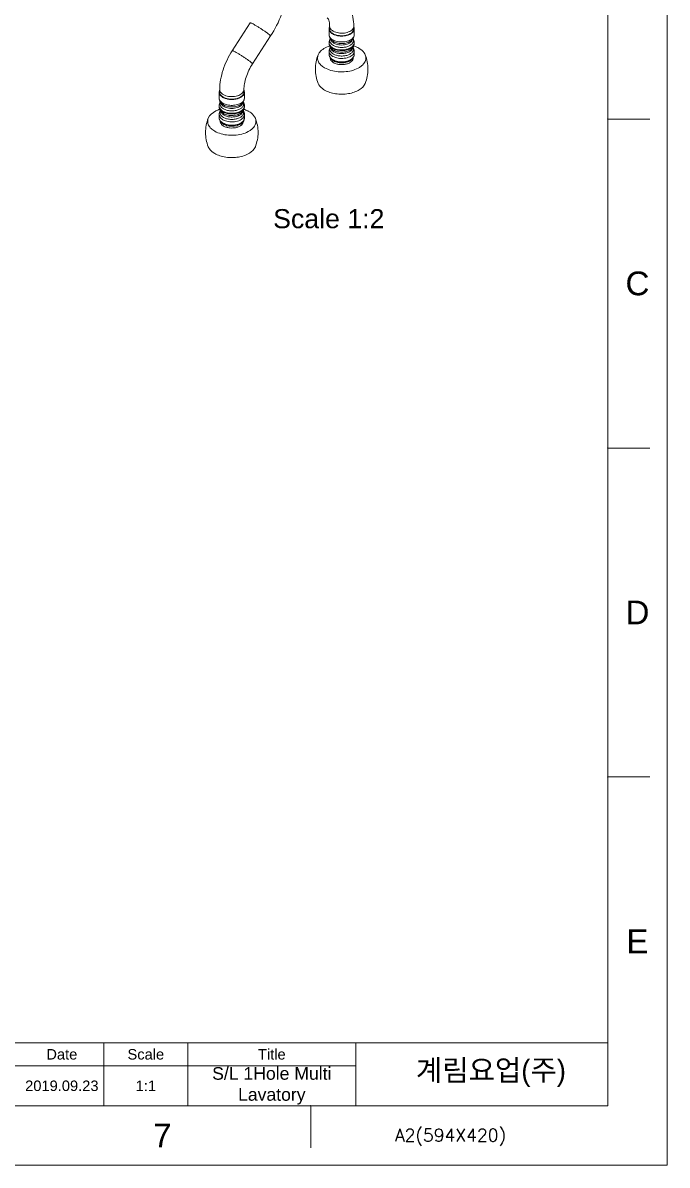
# Model space of a CAD drawing. Header units: millimetres. Extents: x 601 to 1195, y -1757 to -1337.
# Drawn here: x 1041.6 to 1195, y -1757.2 to -1485.1 of the extents above; entities that cross this region are included whole.
import ezdxf

# ---------------------------------------------------------------- set-up
doc = ezdxf.new("R2010")
doc.units = ezdxf.units.MM
doc.header["$LTSCALE"] = 0.1
doc.linetypes.add('CENTERX2', pattern=[101.6, 63.5, -12.7, 12.7, -12.7])
doc.layers.get('0').update_dxf_attribs({"lineweight": 13})
doc.layers.add('5', color=2, linetype='Continuous')
doc.layers.add('TEXT', color=2, linetype='Continuous')
doc.layers.add('FORM', color=7, linetype='Continuous', lineweight=13)
doc.styles.add('ROMANS', font='romans')
doc.styles.get("Standard").update_dxf_attribs({"font": 'arial.ttf'})

msp = doc.modelspace()

# ---------------------------------------------------------------- linework, layer by layer
for p, q in [((1180.867, -1743.031), (1180.867, -1351.314)), ((1180.867, -1508.001), (1190.867, -1508.001)), ((1180.867, -1586.344), (1190.867, -1586.344)), ((1180.867, -1664.688), (1190.867, -1664.688)), ((615.21, -1743.031), (1180.867, -1743.031)), ((1110.16, -1743.031), (1110.16, -1753.031))]:
    msp.add_line(p, q)
at = {"color": 7, "linetype": 'Continuous'}
for p, q in [((1095.749, -1485.065), (1091.458, -1491.702)), ((1100.578, -1488.188), (1096.286, -1494.824)), ((1114.509, -1486.488), (1114.509, -1487.892)), ((1114.634, -1485.871), (1114.634, -1486.488)), ((1120.384, -1485.871), (1120.384, -1486.488)), ((1120.509, -1486.488), (1120.509, -1487.892)), ((1114.509, -1489.779), (1114.509, -1489.933)), ((1120.091, -1489.109), (1120.037, -1489.242)), ((1120.509, -1489.779), (1120.509, -1489.933)), ((1114.509, -1491.82), (1114.509, -1492.612)), ((1114.759, -1493.403), (1114.759, -1493.428)), ((1120.091, -1491.15), (1120.037, -1491.283)), ((1120.259, -1493.385), (1120.259, -1493.428)), ((1120.509, -1491.82), (1120.509, -1492.612)), ((1088.346, -1501.593), (1088.346, -1502.997)), ((1088.471, -1500.976), (1088.471, -1501.593)), ((1094.221, -1500.976), (1094.221, -1501.593)), ((1094.346, -1501.593), (1094.346, -1502.997)), ((1093.928, -1504.214), (1093.875, -1504.347)), ((1088.346, -1504.884), (1088.346, -1505.038)), ((1088.346, -1506.925), (1088.346, -1507.717)), ((1093.928, -1506.255), (1093.875, -1506.388)), ((1094.346, -1504.884), (1094.346, -1505.038)), ((1094.346, -1506.925), (1094.346, -1507.717)), ((1088.596, -1508.508), (1088.596, -1508.533)), ((1094.096, -1508.49), (1094.096, -1508.533))]:
    msp.add_line(p, q, dxfattribs=at)
msp.add_lwpolyline([(601.069, -1337.172), (1195.008, -1337.172), (1195.008, -1757.172), (601.069, -1757.172)], close=True)
for centre, radius, start, end in [((1115.509, -1486.488), 1.001, 178.89528, 180.01174), ((1119.489, -1487.891), 1.019, 347.24807, 359.93463), ((1119.507, -1486.488), 1.002, 0.01653, 5.98521), ((1115.523, -1489.778), 1.015, 180.04068, 191.06125), ((1115.956, -1488.772), 1.083, 204.78214, 208.36649), ((1119.21, -1488.828), 0.924, 342.34468, 351.69976), ((1119.21, -1490.87), 0.924, 342.34468, 351.69976), ((1119.489, -1489.932), 1.019, 347.24807, 359.93463), ((1119.494, -1489.778), 1.015, 348.94077, 359.9581), ((1116.146, -1492.484), 1.665, 212.98384, 214.15741), ((1115.956, -1490.813), 1.083, 204.78214, 208.36649), ((1116.875, -1491.256), 2.979, 240.03537, 243.56222), ((1117.982, -1489.535), 2.782, 294.30995, 297.82459), ((1118.628, -1492.549), 1.787, 312.30408, 313.11975), ((1118.708, -1492.632), 1.671, 313.08542, 317.20007), ((1118.832, -1492.458), 1.713, 323.79146, 325.75239), ((1116.837, -1491.73), 2.695, 235.3102, 240.04338), ((1116.804, -1491.994), 2.48, 237.45583, 240.01472), ((1116.946, -1491.545), 2.91, 240.00885, 241.87982), ((1117.036, -1490.933), 3.34, 243.56333, 247.30784), ((1117.025, -1491.396), 3.079, 241.88256, 244.06412), ((1117.158, -1490.644), 3.653, 247.29017, 250.07195), ((1089.347, -1501.593), 1.001, 178.89528, 180.01174), ((1093.344, -1501.593), 1.002, 0.01653, 5.98521), ((1089.793, -1503.877), 1.083, 204.78214, 208.36649), ((1093.047, -1503.933), 0.924, 342.34468, 351.69976), ((1093.326, -1502.996), 1.019, 347.24807, 359.93463), ((1089.36, -1504.883), 1.015, 180.04068, 191.06125), ((1089.793, -1505.918), 1.083, 204.78214, 208.36649), ((1091.82, -1504.64), 2.782, 294.30995, 297.82459), ((1093.047, -1505.975), 0.924, 342.34468, 351.69976), ((1093.326, -1505.037), 1.019, 347.24807, 359.93463), ((1093.331, -1504.883), 1.015, 348.94077, 359.9581), ((1089.983, -1507.59), 1.665, 212.98384, 214.15741), ((1090.674, -1506.835), 2.695, 235.3102, 240.04338), ((1090.712, -1506.361), 2.979, 240.03537, 243.56222), ((1090.641, -1507.099), 2.48, 237.45583, 240.01472), ((1090.783, -1506.65), 2.91, 240.00885, 241.87982), ((1090.873, -1506.038), 3.34, 243.56333, 247.30784), ((1090.862, -1506.501), 3.079, 241.88256, 244.06412), ((1090.995, -1505.749), 3.653, 247.29017, 250.07195), ((1092.466, -1507.654), 1.787, 312.30408, 313.11975), ((1092.545, -1507.737), 1.671, 313.08542, 317.20007), ((1092.669, -1507.563), 1.713, 323.79146, 325.75239)]:
    msp.add_arc(centre, radius, start, end, dxfattribs=at)
for points, knots in [([(1104.631, -1477.73), (1104.371, -1479.547), (1103.355, -1483.205), (1101.623, -1486.572), (1100.578, -1488.188)], [0, 0, 0, 0, 0.4881917, 1, 1, 1, 1]), ([(1116.872, -1478.801), (1117.451, -1479.135), (1118.509, -1480.002), (1119.626, -1481.731), (1120.26, -1483.736), (1120.384, -1485.151), (1120.384, -1485.871)], [0, 0, 0, 0, 0.2428413, 0.487555, 0.7381998, 1, 1, 1, 1]), ([(1096.857, -1485.583), (1096.71, -1485.498), (1096.451, -1485.352), (1096.144, -1485.193), (1095.954, -1485.107), (1095.855, -1485.071), (1095.794, -1485.054), (1095.755, -1485.056), (1095.749, -1485.065)], [0, 0, 0, 0, 0.4111947, 0.7238022, 0.8376169, 0.9212571, 0.9742688, 1, 1, 1, 1]), ([(1100.578, -1488.188), (1100.585, -1488.177), (1100.562, -1488.131), (1100.509, -1488.072), (1100.41, -1487.977), (1100.272, -1487.86), (1100.095, -1487.719), (1099.792, -1487.49), (1099.345, -1487.169), (1098.749, -1486.763), (1098.11, -1486.346), (1097.476, -1485.949), (1097.058, -1485.698), (1096.857, -1485.583)], [0, 0, 0, 0, 0.0084873, 0.0270161, 0.0564551, 0.0964751, 0.1464255, 0.2054141, 0.3460426, 0.5080372, 0.6794423, 0.847561, 1, 1, 1, 1]), ([(1114.085, -1483.845), (1114.143, -1483.896), (1114.279, -1484.072), (1114.457, -1484.469), (1114.603, -1485.092), (1114.634, -1485.589), (1114.634, -1485.871)], [0, 0, 0, 0, 0.1092373, 0.3058928, 0.6052767, 1, 1, 1, 1]), ([(1114.509, -1486.469), (1114.51, -1486.432), (1114.521, -1486.282), (1114.566, -1486.135), (1114.614, -1486.032)], [0, 0, 0, 0, 0.2453804, 1, 1, 1, 1]), ([(1115.387, -1487.713), (1115.256, -1487.637), (1115.017, -1487.472), (1114.732, -1487.172), (1114.551, -1486.841), (1114.509, -1486.603), (1114.509, -1486.488)], [0, 0, 0, 0, 0.2897386, 0.5490713, 0.7822198, 1, 1, 1, 1]), ([(1114.828, -1488.888), (1114.728, -1488.743), (1114.566, -1488.424), (1114.509, -1488.068), (1114.509, -1487.892)], [0, 0, 0, 0, 0.4996915, 1, 1, 1, 1]), ([(1115.387, -1489.117), (1115.256, -1489.041), (1115.017, -1488.876), (1114.731, -1488.576), (1114.551, -1488.244), (1114.509, -1488.006), (1114.509, -1487.892)], [0, 0, 0, 0, 0.2897735, 0.5490658, 0.7822238, 1, 1, 1, 1]), ([(1115.476, -1487.045), (1115.35, -1486.972), (1115.121, -1486.814), (1114.847, -1486.527), (1114.674, -1486.209), (1114.634, -1485.98), (1114.634, -1485.871)], [0, 0, 0, 0, 0.289746, 0.5490766, 0.7822191, 1, 1, 1, 1]), ([(1115.476, -1487.662), (1115.35, -1487.589), (1115.121, -1487.431), (1114.847, -1487.144), (1114.674, -1486.826), (1114.634, -1486.597), (1114.634, -1486.488)], [0, 0, 0, 0, 0.2897735, 0.5490658, 0.7822238, 1, 1, 1, 1]), ([(1115.387, -1487.713), (1115.609, -1487.841), (1116.112, -1488.048), (1116.932, -1488.212), (1117.799, -1488.236), (1118.642, -1488.118), (1119.394, -1487.866), (1119.996, -1487.499), (1120.404, -1487.035), (1120.509, -1486.661), (1120.509, -1486.488)], [0, 0, 0, 0, 0.1288344, 0.2705761, 0.4178998, 0.5624056, 0.69622, 0.8136054, 0.9130689, 1, 1, 1, 1]), ([(1120.233, -1486.4), (1120.056, -1486.704), (1119.577, -1487.072), (1118.836, -1487.362), (1117.922, -1487.555), (1116.757, -1487.54), (1115.855, -1487.264), (1115.476, -1487.045)], [0, 0, 0, 0, 0.2045317, 0.3293177, 0.4646904, 0.744879, 1, 1, 1, 1]), ([(1120.384, -1486.488), (1120.384, -1486.654), (1120.284, -1487.013), (1119.892, -1487.457), (1119.315, -1487.809), (1118.594, -1488.05), (1117.786, -1488.163), (1116.956, -1488.14), (1116.17, -1487.983), (1115.689, -1487.785), (1115.476, -1487.662)], [0, 0, 0, 0, 0.0869329, 0.1864037, 0.303797, 0.4376127, 0.5821159, 0.7294334, 0.8711709, 1, 1, 1, 1]), ([(1120.483, -1488.116), (1120.445, -1488.286), (1120.265, -1488.636), (1119.975, -1488.89), (1119.806, -1489.005)], [0, 0, 0, 0, 0.4615308, 1, 1, 1, 1]), ([(1120.509, -1487.892), (1120.509, -1488.068), (1120.451, -1488.424), (1120.289, -1488.743), (1120.189, -1488.888)], [0, 0, 0, 0, 0.500297, 1, 1, 1, 1]), ([(1120.384, -1485.871), (1120.384, -1485.916), (1120.371, -1486.1), (1120.304, -1486.28), (1120.233, -1486.4)], [0, 0, 0, 0, 0.2434609, 1, 1, 1, 1]), ([(1120.503, -1486.383), (1120.5, -1486.351), (1120.48, -1486.221), (1120.435, -1486.095), (1120.39, -1486.006)], [0, 0, 0, 0, 0.2446284, 1, 1, 1, 1]), ([(1111.903, -1492.688), (1111.995, -1492.456), (1112.356, -1491.865), (1113.291, -1491.097), (1114.156, -1490.712), (1114.636, -1490.552)], [0, 0, 0, 0, 0.2102858, 0.5737126, 1, 1, 1, 1]), ([(1114.509, -1489.779), (1114.509, -1489.612), (1114.56, -1489.277), (1114.705, -1488.971), (1114.796, -1488.831)], [0, 0, 0, 0, 0.5003251, 1, 1, 1, 1]), ([(1114.828, -1490.93), (1114.728, -1490.785), (1114.566, -1490.465), (1114.509, -1490.11), (1114.509, -1489.933)], [0, 0, 0, 0, 0.4996915, 1, 1, 1, 1]), ([(1115.387, -1491.158), (1115.256, -1491.082), (1115.017, -1490.917), (1114.731, -1490.617), (1114.551, -1490.286), (1114.509, -1490.047), (1114.509, -1489.933)], [0, 0, 0, 0, 0.2897735, 0.5490658, 0.7822238, 1, 1, 1, 1]), ([(1114.509, -1491.82), (1114.509, -1491.653), (1114.56, -1491.318), (1114.705, -1491.013), (1114.796, -1490.873)], [0, 0, 0, 0, 0.5003251, 1, 1, 1, 1]), ([(1115.387, -1491.004), (1115.171, -1490.879), (1114.797, -1490.599), (1114.567, -1490.177), (1114.527, -1489.973)], [0, 0, 0, 0, 0.5461533, 1, 1, 1, 1]), ([(1115.52, -1490.451), (1115.356, -1490.356), (1115.067, -1490.147), (1114.763, -1489.739), (1114.66, -1489.279), (1114.74, -1488.985), (1114.806, -1488.854)], [0, 0, 0, 0, 0.2937933, 0.546282, 0.772343, 1, 1, 1, 1]), ([(1115.52, -1492.492), (1115.356, -1492.398), (1115.067, -1492.188), (1114.763, -1491.78), (1114.66, -1491.32), (1114.74, -1491.026), (1114.806, -1490.895)], [0, 0, 0, 0, 0.2937933, 0.546282, 0.772343, 1, 1, 1, 1]), ([(1114.972, -1489.226), (1114.962, -1489.204), (1114.925, -1489.117), (1114.901, -1489.025), (1114.892, -1488.955)], [0, 0, 0, 0, 0.2560701, 1, 1, 1, 1]), ([(1114.972, -1491.267), (1114.962, -1491.245), (1114.925, -1491.158), (1114.901, -1491.066), (1114.892, -1490.996)], [0, 0, 0, 0, 0.2560701, 1, 1, 1, 1]), ([(1115.652, -1489.907), (1115.58, -1489.865), (1115.327, -1489.702), (1115.106, -1489.478), (1115.002, -1489.286)], [0, 0, 0, 0, 0.2771011, 1, 1, 1, 1]), ([(1115.085, -1489.192), (1115.116, -1489.222), (1115.25, -1489.344), (1115.4, -1489.447), (1115.52, -1489.516)], [0, 0, 0, 0, 0.2372835, 1, 1, 1, 1]), ([(1119.806, -1489.005), (1119.514, -1489.207), (1118.8, -1489.507), (1117.635, -1489.669), (1116.452, -1489.563), (1115.706, -1489.301), (1115.387, -1489.117)], [0, 0, 0, 0, 0.2316187, 0.4942227, 0.7600039, 1, 1, 1, 1]), ([(1120.49, -1489.973), (1120.457, -1490.141), (1120.292, -1490.487), (1119.843, -1490.901), (1119.228, -1491.225), (1118.22, -1491.516), (1116.879, -1491.556), (1115.828, -1491.258), (1115.387, -1491.004)], [0, 0, 0, 0, 0.0890516, 0.1924469, 0.312847, 0.4476834, 0.7354001, 1, 1, 1, 1]), ([(1119.806, -1491.047), (1119.514, -1491.248), (1118.8, -1491.548), (1117.635, -1491.71), (1116.452, -1491.604), (1115.706, -1491.342), (1115.387, -1491.158)], [0, 0, 0, 0, 0.2316187, 0.4942227, 0.7600039, 1, 1, 1, 1]), ([(1120.211, -1488.854), (1120.292, -1489.015), (1120.375, -1489.395), (1120.138, -1489.961), (1119.628, -1490.413), (1118.916, -1490.741), (1118.066, -1490.923), (1117.161, -1490.943), (1116.291, -1490.798), (1115.754, -1490.587), (1115.52, -1490.451)], [0, 0, 0, 0, 0.0891475, 0.1810091, 0.2900114, 0.4197511, 0.5654161, 0.7177318, 0.865874, 1, 1, 1, 1]), ([(1115.52, -1489.516), (1115.851, -1489.707), (1116.631, -1489.966), (1117.852, -1490.031), (1119.011, -1489.803), (1119.688, -1489.431), (1119.932, -1489.192)], [0, 0, 0, 0, 0.2461866, 0.5182124, 0.7799675, 1, 1, 1, 1]), ([(1120.211, -1490.895), (1120.292, -1491.056), (1120.375, -1491.436), (1120.138, -1492.003), (1119.628, -1492.454), (1118.916, -1492.783), (1118.066, -1492.965), (1117.161, -1492.984), (1116.291, -1492.839), (1115.754, -1492.628), (1115.52, -1492.492)], [0, 0, 0, 0, 0.0891475, 0.1810091, 0.2900114, 0.4197511, 0.5654161, 0.7177318, 0.865874, 1, 1, 1, 1]), ([(1120.037, -1489.242), (1119.898, -1489.53), (1119.471, -1489.891), (1118.796, -1490.175), (1117.948, -1490.37), (1116.856, -1490.367), (1116.009, -1490.113), (1115.652, -1489.907)], [0, 0, 0, 0, 0.200639, 0.3245419, 0.459991, 0.7423515, 1, 1, 1, 1]), ([(1120.483, -1490.157), (1120.445, -1490.328), (1120.265, -1490.677), (1119.975, -1490.931), (1119.806, -1491.047)], [0, 0, 0, 0, 0.4615308, 1, 1, 1, 1]), ([(1120.509, -1489.933), (1120.509, -1490.11), (1120.451, -1490.465), (1120.289, -1490.785), (1120.189, -1490.93)], [0, 0, 0, 0, 0.500297, 1, 1, 1, 1]), ([(1120.221, -1488.831), (1120.312, -1488.971), (1120.457, -1489.277), (1120.509, -1489.612), (1120.509, -1489.779)], [0, 0, 0, 0, 0.4996624, 1, 1, 1, 1]), ([(1120.221, -1490.872), (1120.312, -1491.012), (1120.457, -1491.318), (1120.509, -1491.653), (1120.509, -1491.82)], [0, 0, 0, 0, 0.4996624, 1, 1, 1, 1]), ([(1120.381, -1490.552), (1120.489, -1490.588), (1120.899, -1490.735), (1121.296, -1490.92), (1121.574, -1491.081)], [0, 0, 0, 0, 0.2604947, 1, 1, 1, 1]), ([(1123.114, -1492.688), (1123.052, -1492.533), (1122.696, -1491.866), (1122.079, -1491.372), (1121.574, -1491.081)], [0, 0, 0, 0, 0.2233049, 1, 1, 1, 1]), ([(1091.458, -1491.702), (1090.536, -1493.126), (1089.09, -1496.109), (1088.471, -1499.392), (1088.471, -1500.976)], [0, 0, 0, 0, 0.5171481, 1, 1, 1, 1]), ([(1092.565, -1492.219), (1092.418, -1492.134), (1092.159, -1491.988), (1091.852, -1491.83), (1091.662, -1491.744), (1091.563, -1491.708), (1091.503, -1491.69), (1091.463, -1491.693), (1091.458, -1491.702)], [0, 0, 0, 0, 0.4111947, 0.7238022, 0.8376169, 0.9212571, 0.9742688, 1, 1, 1, 1]), ([(1096.286, -1494.824), (1096.293, -1494.813), (1096.27, -1494.767), (1096.217, -1494.709), (1096.118, -1494.613), (1095.981, -1494.497), (1095.803, -1494.355), (1095.5, -1494.126), (1095.053, -1493.806), (1094.457, -1493.4), (1093.819, -1492.982), (1093.184, -1492.585), (1092.766, -1492.335), (1092.565, -1492.219)], [0, 0, 0, 0, 0.0084873, 0.0270161, 0.0564551, 0.0964751, 0.1464255, 0.2054141, 0.3460426, 0.5080372, 0.6794423, 0.847561, 1, 1, 1, 1]), ([(1111.903, -1492.688), (1111.479, -1493.759), (1111.038, -1496.082), (1111.479, -1498.405), (1111.903, -1499.475)], [0, 0, 0, 0, 0.4999928, 1, 1, 1, 1]), ([(1113.443, -1495.776), (1113.123, -1495.591), (1112.558, -1495.186), (1111.947, -1494.406), (1111.694, -1493.529), (1111.8, -1492.95), (1111.903, -1492.688)], [0, 0, 0, 0, 0.293898, 0.5484038, 0.7757224, 1, 1, 1, 1]), ([(1113.443, -1495.776), (1113.911, -1496.046), (1114.981, -1496.472), (1116.719, -1496.772), (1118.534, -1496.751), (1120.249, -1496.409), (1121.512, -1495.863), (1122.31, -1495.281), (1122.763, -1494.812), (1123.083, -1494.302), (1123.255, -1493.762), (1123.272, -1493.212), (1123.181, -1492.858), (1123.114, -1492.688)], [0, 0, 0, 0, 0.1329309, 0.2796634, 0.4308915, 0.5763028, 0.7068758, 0.7649323, 0.8178915, 0.8663199, 0.9114845, 0.9553012, 1, 1, 1, 1]), ([(1114.708, -1492.441), (1114.676, -1492.392), (1114.566, -1492.203), (1114.509, -1491.981), (1114.509, -1491.82)], [0, 0, 0, 0, 0.2642826, 1, 1, 1, 1]), ([(1115.387, -1493.836), (1115.256, -1493.76), (1115.017, -1493.596), (1114.731, -1493.296), (1114.551, -1492.964), (1114.509, -1492.726), (1114.509, -1492.612)], [0, 0, 0, 0, 0.2897735, 0.5490658, 0.7822238, 1, 1, 1, 1]), ([(1115.387, -1493.045), (1115.315, -1493.003), (1115.059, -1492.84), (1114.83, -1492.625), (1114.708, -1492.441)], [0, 0, 0, 0, 0.2730927, 1, 1, 1, 1]), ([(1115.564, -1494.551), (1115.443, -1494.481), (1115.225, -1494.331), (1114.963, -1494.056), (1114.797, -1493.752), (1114.759, -1493.533), (1114.759, -1493.429)], [0, 0, 0, 0, 0.2897386, 0.5490713, 0.7822198, 1, 1, 1, 1]), ([(1115.303, -1493.946), (1115.249, -1493.909), (1115.049, -1493.759), (1114.872, -1493.574), (1114.768, -1493.42)], [0, 0, 0, 0, 0.2590325, 1, 1, 1, 1]), ([(1115.652, -1491.948), (1115.58, -1491.907), (1115.327, -1491.743), (1115.106, -1491.519), (1115.002, -1491.328)], [0, 0, 0, 0, 0.2771011, 1, 1, 1, 1]), ([(1115.085, -1491.233), (1115.116, -1491.263), (1115.25, -1491.385), (1115.4, -1491.488), (1115.52, -1491.557)], [0, 0, 0, 0, 0.2372835, 1, 1, 1, 1]), ([(1115.469, -1494.085), (1115.435, -1494.063), (1115.305, -1493.976), (1115.185, -1493.874), (1115.105, -1493.791)], [0, 0, 0, 0, 0.2619864, 1, 1, 1, 1]), ([(1120.31, -1492.441), (1120.106, -1492.746), (1119.599, -1493.11), (1118.825, -1493.396), (1117.885, -1493.58), (1116.693, -1493.555), (1115.775, -1493.269), (1115.387, -1493.045)], [0, 0, 0, 0, 0.2076278, 0.3330587, 0.4683351, 0.7468172, 1, 1, 1, 1]), ([(1115.52, -1491.557), (1115.851, -1491.748), (1116.631, -1492.007), (1117.852, -1492.073), (1119.011, -1491.844), (1119.688, -1491.472), (1119.932, -1491.233)], [0, 0, 0, 0, 0.2461866, 0.5182124, 0.7799675, 1, 1, 1, 1]), ([(1120.259, -1493.428), (1120.259, -1493.586), (1120.163, -1493.93), (1119.789, -1494.355), (1119.237, -1494.692), (1118.547, -1494.922), (1117.775, -1495.031), (1116.98, -1495.009), (1116.229, -1494.859), (1115.768, -1494.668), (1115.564, -1494.551)], [0, 0, 0, 0, 0.0869311, 0.1863946, 0.30378, 0.4375944, 0.5821002, 0.7294239, 0.8711656, 1, 1, 1, 1]), ([(1119.128, -1492.07), (1118.862, -1492.19), (1118.273, -1492.36), (1117.354, -1492.421), (1116.453, -1492.299), (1115.894, -1492.088), (1115.652, -1491.948)], [0, 0, 0, 0, 0.2443134, 0.5070903, 0.7660452, 1, 1, 1, 1]), ([(1120.214, -1493.47), (1120.001, -1493.761), (1119.35, -1494.24), (1118.168, -1494.567), (1116.89, -1494.574), (1116.051, -1494.346), (1115.678, -1494.165)], [0, 0, 0, 0, 0.2218163, 0.4757698, 0.7451085, 1, 1, 1, 1]), ([(1120.477, -1492.864), (1120.439, -1493.012), (1120.287, -1493.312), (1119.904, -1493.684), (1119.382, -1493.987), (1118.52, -1494.288), (1117.324, -1494.406), (1116.36, -1494.24), (1115.913, -1494.078)], [0, 0, 0, 0, 0.0892183, 0.191141, 0.3080726, 0.4385378, 0.7222649, 1, 1, 1, 1]), ([(1120.037, -1491.283), (1120.004, -1491.353), (1119.817, -1491.652), (1119.521, -1491.868), (1119.281, -1491.995)], [0, 0, 0, 0, 0.2228308, 1, 1, 1, 1]), ([(1120.509, -1491.82), (1120.509, -1491.873), (1120.491, -1492.092), (1120.401, -1492.302), (1120.31, -1492.441)], [0, 0, 0, 0, 0.2418117, 1, 1, 1, 1]), ([(1123.114, -1499.475), (1123.538, -1498.405), (1123.979, -1496.082), (1123.538, -1493.759), (1123.114, -1492.688)], [0, 0, 0, 0, 0.4999928, 1, 1, 1, 1]), ([(1096.286, -1494.824), (1095.645, -1495.815), (1094.878, -1497.382), (1094.325, -1499.502), (1094.221, -1500.509), (1094.221, -1500.976)], [0, 0, 0, 0, 0.5396823, 0.7864313, 1, 1, 1, 1]), ([(1119.831, -1493.87), (1119.585, -1494.094), (1118.922, -1494.44), (1117.801, -1494.648), (1116.628, -1494.576), (1115.882, -1494.326), (1115.564, -1494.143)], [0, 0, 0, 0, 0.222415, 0.4843991, 0.7551246, 1, 1, 1, 1]), ([(1088.452, -1501.137), (1088.435, -1501.172), (1088.377, -1501.311), (1088.348, -1501.462), (1088.346, -1501.574)], [0, 0, 0, 0, 0.2578429, 1, 1, 1, 1]), ([(1088.346, -1501.593), (1088.346, -1501.708), (1088.388, -1501.946), (1088.569, -1502.277), (1088.854, -1502.577), (1089.093, -1502.742), (1089.224, -1502.818)], [0, 0, 0, 0, 0.2177802, 0.4509287, 0.7102614, 1, 1, 1, 1]), ([(1089.313, -1502.15), (1089.187, -1502.077), (1088.958, -1501.919), (1088.684, -1501.632), (1088.511, -1501.314), (1088.471, -1501.085), (1088.471, -1500.976)], [0, 0, 0, 0, 0.289746, 0.5490766, 0.7822191, 1, 1, 1, 1]), ([(1089.313, -1502.767), (1089.187, -1502.694), (1088.958, -1502.536), (1088.684, -1502.249), (1088.511, -1501.931), (1088.471, -1501.702), (1088.471, -1501.593)], [0, 0, 0, 0, 0.2897735, 0.5490658, 0.7822238, 1, 1, 1, 1]), ([(1094.346, -1501.593), (1094.346, -1501.766), (1094.242, -1502.14), (1093.833, -1502.604), (1093.231, -1502.971), (1092.479, -1503.223), (1091.636, -1503.341), (1090.769, -1503.317), (1089.949, -1503.153), (1089.447, -1502.946), (1089.224, -1502.818)], [0, 0, 0, 0, 0.0869311, 0.1863946, 0.30378, 0.4375944, 0.5821002, 0.7294239, 0.8711656, 1, 1, 1, 1]), ([(1094.071, -1501.505), (1093.894, -1501.809), (1093.415, -1502.177), (1092.673, -1502.467), (1091.759, -1502.66), (1090.594, -1502.645), (1089.692, -1502.369), (1089.313, -1502.15)], [0, 0, 0, 0, 0.2045317, 0.3293177, 0.4646904, 0.744879, 1, 1, 1, 1]), ([(1094.221, -1501.593), (1094.221, -1501.759), (1094.121, -1502.118), (1093.73, -1502.562), (1093.152, -1502.914), (1092.431, -1503.155), (1091.624, -1503.268), (1090.793, -1503.245), (1090.008, -1503.088), (1089.526, -1502.89), (1089.313, -1502.767)], [0, 0, 0, 0, 0.0869329, 0.1864037, 0.303797, 0.4376127, 0.5821159, 0.7294334, 0.8711709, 1, 1, 1, 1]), ([(1094.221, -1500.976), (1094.221, -1501.021), (1094.208, -1501.206), (1094.141, -1501.385), (1094.071, -1501.505)], [0, 0, 0, 0, 0.2434609, 1, 1, 1, 1]), ([(1094.227, -1501.111), (1094.242, -1501.141), (1094.297, -1501.261), (1094.33, -1501.391), (1094.34, -1501.488)], [0, 0, 0, 0, 0.2576557, 1, 1, 1, 1]), ([(1113.443, -1501.083), (1113.26, -1500.977), (1112.636, -1500.569), (1112.101, -1499.975), (1111.903, -1499.475)], [0, 0, 0, 0, 0.2820998, 1, 1, 1, 1]), ([(1113.443, -1501.083), (1113.826, -1501.304), (1114.685, -1501.671), (1116.088, -1501.992), (1117.588, -1502.093), (1119.081, -1501.969), (1120.473, -1501.623), (1121.943, -1500.965), (1122.856, -1500.127), (1123.114, -1499.475)], [0, 0, 0, 0, 0.1243253, 0.2605232, 0.4029748, 0.5450733, 0.6802759, 0.8031005, 1, 1, 1, 1]), ([(1088.666, -1503.993), (1088.565, -1503.848), (1088.403, -1503.529), (1088.346, -1503.173), (1088.346, -1502.997)], [0, 0, 0, 0, 0.4996915, 1, 1, 1, 1]), ([(1089.224, -1504.222), (1089.093, -1504.146), (1088.854, -1503.981), (1088.569, -1503.681), (1088.388, -1503.349), (1088.346, -1503.111), (1088.346, -1502.997)], [0, 0, 0, 0, 0.2897735, 0.5490658, 0.7822238, 1, 1, 1, 1]), ([(1088.346, -1504.884), (1088.346, -1504.717), (1088.397, -1504.382), (1088.542, -1504.076), (1088.633, -1503.936)], [0, 0, 0, 0, 0.5003251, 1, 1, 1, 1]), ([(1089.357, -1505.556), (1089.193, -1505.461), (1088.904, -1505.252), (1088.6, -1504.844), (1088.497, -1504.384), (1088.578, -1504.09), (1088.643, -1503.959)], [0, 0, 0, 0, 0.2937933, 0.546282, 0.772343, 1, 1, 1, 1]), ([(1088.809, -1504.331), (1088.799, -1504.309), (1088.763, -1504.222), (1088.739, -1504.13), (1088.729, -1504.06)], [0, 0, 0, 0, 0.2560701, 1, 1, 1, 1]), ([(1089.49, -1505.012), (1089.417, -1504.97), (1089.165, -1504.807), (1088.943, -1504.583), (1088.84, -1504.391)], [0, 0, 0, 0, 0.2771011, 1, 1, 1, 1]), ([(1088.922, -1504.297), (1088.953, -1504.327), (1089.087, -1504.449), (1089.237, -1504.552), (1089.357, -1504.621)], [0, 0, 0, 0, 0.2372835, 1, 1, 1, 1]), ([(1093.644, -1504.11), (1093.351, -1504.312), (1092.637, -1504.612), (1091.473, -1504.774), (1090.289, -1504.668), (1089.543, -1504.406), (1089.224, -1504.222)], [0, 0, 0, 0, 0.2316187, 0.4942227, 0.7600039, 1, 1, 1, 1]), ([(1094.048, -1503.959), (1094.129, -1504.12), (1094.212, -1504.5), (1093.976, -1505.067), (1093.465, -1505.518), (1092.754, -1505.846), (1091.904, -1506.028), (1090.998, -1506.048), (1090.128, -1505.903), (1089.592, -1505.692), (1089.357, -1505.556)], [0, 0, 0, 0, 0.0891475, 0.1810091, 0.2900114, 0.4197511, 0.5654161, 0.7177318, 0.865874, 1, 1, 1, 1]), ([(1089.357, -1504.621), (1089.688, -1504.812), (1090.468, -1505.071), (1091.689, -1505.136), (1092.848, -1504.908), (1093.526, -1504.536), (1093.769, -1504.297)], [0, 0, 0, 0, 0.2461866, 0.5182124, 0.7799675, 1, 1, 1, 1]), ([(1093.875, -1504.347), (1093.735, -1504.635), (1093.308, -1504.996), (1092.633, -1505.28), (1091.785, -1505.475), (1090.693, -1505.473), (1089.846, -1505.218), (1089.49, -1505.012)], [0, 0, 0, 0, 0.200639, 0.3245419, 0.459991, 0.7423515, 1, 1, 1, 1]), ([(1094.321, -1503.221), (1094.282, -1503.391), (1094.102, -1503.741), (1093.812, -1503.995), (1093.644, -1504.11)], [0, 0, 0, 0, 0.4615308, 1, 1, 1, 1]), ([(1094.346, -1502.997), (1094.346, -1503.173), (1094.288, -1503.529), (1094.126, -1503.848), (1094.026, -1503.993)], [0, 0, 0, 0, 0.500297, 1, 1, 1, 1]), ([(1094.059, -1503.936), (1094.149, -1504.076), (1094.295, -1504.382), (1094.346, -1504.717), (1094.346, -1504.884)], [0, 0, 0, 0, 0.4996624, 1, 1, 1, 1]), ([(1088.473, -1505.657), (1088.145, -1505.767), (1087.07, -1506.203), (1086.045, -1507.024), (1085.74, -1507.793)], [0, 0, 0, 0, 0.2945426, 1, 1, 1, 1]), ([(1088.666, -1506.035), (1088.565, -1505.89), (1088.403, -1505.57), (1088.346, -1505.215), (1088.346, -1505.038)], [0, 0, 0, 0, 0.4996915, 1, 1, 1, 1]), ([(1089.224, -1506.263), (1089.093, -1506.187), (1088.854, -1506.022), (1088.569, -1505.722), (1088.388, -1505.391), (1088.346, -1505.152), (1088.346, -1505.038)], [0, 0, 0, 0, 0.2897735, 0.5490658, 0.7822238, 1, 1, 1, 1]), ([(1088.346, -1506.925), (1088.346, -1506.758), (1088.397, -1506.423), (1088.542, -1506.118), (1088.633, -1505.978)], [0, 0, 0, 0, 0.5003251, 1, 1, 1, 1]), ([(1088.545, -1507.546), (1088.513, -1507.497), (1088.403, -1507.308), (1088.346, -1507.086), (1088.346, -1506.925)], [0, 0, 0, 0, 0.2642826, 1, 1, 1, 1]), ([(1089.224, -1506.109), (1089.008, -1505.984), (1088.635, -1505.704), (1088.404, -1505.282), (1088.365, -1505.078)], [0, 0, 0, 0, 0.5461533, 1, 1, 1, 1]), ([(1089.357, -1507.597), (1089.193, -1507.503), (1088.904, -1507.293), (1088.6, -1506.885), (1088.497, -1506.425), (1088.578, -1506.131), (1088.643, -1506)], [0, 0, 0, 0, 0.2937933, 0.546282, 0.772343, 1, 1, 1, 1]), ([(1088.809, -1506.372), (1088.799, -1506.35), (1088.763, -1506.263), (1088.739, -1506.171), (1088.729, -1506.101)], [0, 0, 0, 0, 0.2560701, 1, 1, 1, 1]), ([(1089.49, -1507.053), (1089.417, -1507.012), (1089.165, -1506.848), (1088.943, -1506.624), (1088.84, -1506.433)], [0, 0, 0, 0, 0.2771011, 1, 1, 1, 1]), ([(1088.922, -1506.338), (1088.953, -1506.368), (1089.087, -1506.49), (1089.237, -1506.593), (1089.357, -1506.662)], [0, 0, 0, 0, 0.2372835, 1, 1, 1, 1]), ([(1094.327, -1505.078), (1094.294, -1505.246), (1094.129, -1505.592), (1093.68, -1506.007), (1093.065, -1506.33), (1092.057, -1506.621), (1090.716, -1506.661), (1089.665, -1506.363), (1089.224, -1506.109)], [0, 0, 0, 0, 0.0890516, 0.1924469, 0.312847, 0.4476834, 0.7354001, 1, 1, 1, 1]), ([(1093.644, -1506.152), (1093.351, -1506.353), (1092.637, -1506.653), (1091.473, -1506.815), (1090.289, -1506.709), (1089.543, -1506.447), (1089.224, -1506.263)], [0, 0, 0, 0, 0.2316187, 0.4942227, 0.7600039, 1, 1, 1, 1]), ([(1094.048, -1506), (1094.129, -1506.161), (1094.212, -1506.541), (1093.976, -1507.108), (1093.465, -1507.559), (1092.754, -1507.888), (1091.904, -1508.07), (1090.998, -1508.089), (1090.128, -1507.944), (1089.592, -1507.733), (1089.357, -1507.597)], [0, 0, 0, 0, 0.0891475, 0.1810091, 0.2900114, 0.4197511, 0.5654161, 0.7177318, 0.865874, 1, 1, 1, 1]), ([(1089.357, -1506.662), (1089.688, -1506.853), (1090.468, -1507.112), (1091.689, -1507.178), (1092.848, -1506.949), (1093.526, -1506.577), (1093.769, -1506.338)], [0, 0, 0, 0, 0.2461866, 0.5182124, 0.7799675, 1, 1, 1, 1]), ([(1092.965, -1507.175), (1092.699, -1507.295), (1092.11, -1507.465), (1091.191, -1507.526), (1090.29, -1507.404), (1089.732, -1507.193), (1089.49, -1507.053)], [0, 0, 0, 0, 0.2443134, 0.5070903, 0.7660452, 1, 1, 1, 1]), ([(1093.875, -1506.388), (1093.841, -1506.458), (1093.654, -1506.757), (1093.358, -1506.973), (1093.118, -1507.1)], [0, 0, 0, 0, 0.2228308, 1, 1, 1, 1]), ([(1094.321, -1505.262), (1094.282, -1505.433), (1094.102, -1505.782), (1093.812, -1506.036), (1093.644, -1506.152)], [0, 0, 0, 0, 0.4615308, 1, 1, 1, 1]), ([(1094.346, -1505.038), (1094.346, -1505.215), (1094.288, -1505.57), (1094.126, -1505.89), (1094.026, -1506.035)], [0, 0, 0, 0, 0.500297, 1, 1, 1, 1]), ([(1094.059, -1505.977), (1094.149, -1506.117), (1094.295, -1506.423), (1094.346, -1506.758), (1094.346, -1506.925)], [0, 0, 0, 0, 0.4996624, 1, 1, 1, 1]), ([(1094.346, -1506.925), (1094.346, -1506.978), (1094.329, -1507.197), (1094.239, -1507.407), (1094.147, -1507.546)], [0, 0, 0, 0, 0.2418117, 1, 1, 1, 1]), ([(1095.412, -1506.186), (1095.321, -1506.134), (1094.938, -1505.927), (1094.532, -1505.762), (1094.218, -1505.657)], [0, 0, 0, 0, 0.2392129, 1, 1, 1, 1]), ([(1095.412, -1506.186), (1095.595, -1506.291), (1096.219, -1506.7), (1096.753, -1507.294), (1096.951, -1507.793)], [0, 0, 0, 0, 0.2820998, 1, 1, 1, 1]), ([(1085.74, -1507.793), (1085.317, -1508.864), (1084.875, -1511.187), (1085.317, -1513.51), (1085.74, -1514.58)], [0, 0, 0, 0, 0.4999928, 1, 1, 1, 1]), ([(1085.74, -1507.793), (1085.637, -1508.055), (1085.532, -1508.634), (1085.784, -1509.511), (1086.395, -1510.291), (1086.961, -1510.696), (1087.28, -1510.881)], [0, 0, 0, 0, 0.2242776, 0.4515962, 0.706102, 1, 1, 1, 1]), ([(1096.951, -1507.793), (1097.018, -1507.963), (1097.109, -1508.317), (1097.092, -1508.868), (1096.92, -1509.407), (1096.6, -1509.917), (1096.147, -1510.386), (1095.349, -1510.968), (1094.086, -1511.515), (1092.371, -1511.856), (1090.556, -1511.877), (1088.819, -1511.577), (1087.749, -1511.151), (1087.28, -1510.881)], [0, 0, 0, 0, 0.0446988, 0.0885155, 0.1336801, 0.1821085, 0.2350677, 0.2931242, 0.4236972, 0.5691085, 0.7203366, 0.8670691, 1, 1, 1, 1]), ([(1089.224, -1508.941), (1089.093, -1508.865), (1088.854, -1508.701), (1088.569, -1508.401), (1088.388, -1508.069), (1088.346, -1507.831), (1088.346, -1507.717)], [0, 0, 0, 0, 0.2897735, 0.5490658, 0.7822238, 1, 1, 1, 1]), ([(1089.224, -1508.15), (1089.152, -1508.108), (1088.896, -1507.945), (1088.667, -1507.73), (1088.545, -1507.546)], [0, 0, 0, 0, 0.2730927, 1, 1, 1, 1]), ([(1089.401, -1509.656), (1089.281, -1509.586), (1089.062, -1509.436), (1088.8, -1509.161), (1088.635, -1508.857), (1088.596, -1508.638), (1088.596, -1508.534)], [0, 0, 0, 0, 0.2897386, 0.5490713, 0.7822198, 1, 1, 1, 1]), ([(1089.14, -1509.051), (1089.086, -1509.014), (1088.886, -1508.864), (1088.709, -1508.679), (1088.605, -1508.525)], [0, 0, 0, 0, 0.2590325, 1, 1, 1, 1]), ([(1089.307, -1509.19), (1089.272, -1509.168), (1089.143, -1509.081), (1089.022, -1508.979), (1088.942, -1508.896)], [0, 0, 0, 0, 0.2619864, 1, 1, 1, 1]), ([(1094.147, -1507.546), (1093.944, -1507.851), (1093.437, -1508.215), (1092.662, -1508.501), (1091.722, -1508.685), (1090.53, -1508.66), (1089.612, -1508.374), (1089.224, -1508.15)], [0, 0, 0, 0, 0.2076278, 0.3330587, 0.4683351, 0.7468172, 1, 1, 1, 1]), ([(1094.096, -1508.533), (1094.096, -1508.692), (1094, -1509.035), (1093.626, -1509.46), (1093.074, -1509.797), (1092.385, -1510.027), (1091.612, -1510.136), (1090.817, -1510.114), (1090.066, -1509.964), (1089.605, -1509.773), (1089.401, -1509.656)], [0, 0, 0, 0, 0.0869311, 0.1863946, 0.30378, 0.4375944, 0.5821002, 0.7294239, 0.8711656, 1, 1, 1, 1]), ([(1093.668, -1508.975), (1093.422, -1509.199), (1092.759, -1509.545), (1091.638, -1509.753), (1090.465, -1509.681), (1089.719, -1509.431), (1089.401, -1509.248)], [0, 0, 0, 0, 0.222415, 0.4843991, 0.7551246, 1, 1, 1, 1]), ([(1094.051, -1508.575), (1093.838, -1508.866), (1093.187, -1509.345), (1092.006, -1509.672), (1090.727, -1509.679), (1089.888, -1509.451), (1089.516, -1509.27)], [0, 0, 0, 0, 0.2218163, 0.4757698, 0.7451085, 1, 1, 1, 1]), ([(1094.314, -1507.969), (1094.276, -1508.117), (1094.124, -1508.417), (1093.741, -1508.789), (1093.22, -1509.092), (1092.357, -1509.393), (1091.161, -1509.511), (1090.197, -1509.346), (1089.75, -1509.183)], [0, 0, 0, 0, 0.0892183, 0.191141, 0.3080726, 0.4385378, 0.7222649, 1, 1, 1, 1]), ([(1096.951, -1514.58), (1097.375, -1513.51), (1097.816, -1511.187), (1097.375, -1508.864), (1096.951, -1507.793)], [0, 0, 0, 0, 0.4999928, 1, 1, 1, 1]), ([(1085.74, -1514.58), (1085.802, -1514.736), (1086.159, -1515.403), (1086.775, -1515.897), (1087.28, -1516.188)], [0, 0, 0, 0, 0.2233049, 1, 1, 1, 1]), ([(1096.951, -1514.58), (1096.693, -1515.232), (1095.78, -1516.07), (1094.31, -1516.728), (1092.918, -1517.074), (1091.425, -1517.198), (1089.925, -1517.097), (1088.522, -1516.776), (1087.663, -1516.409), (1087.28, -1516.188)], [0, 0, 0, 0, 0.1968995, 0.3197241, 0.4549267, 0.5970252, 0.7394768, 0.8756747, 1, 1, 1, 1])]:
    msp.add_open_spline(points, degree=3, knots=knots, dxfattribs=at)
for points in [[(1115.085, -1489.192), (1114.99, -1489.099), (1114.904, -1488.997), (1114.828, -1488.888)], [(1115.085, -1491.233), (1114.99, -1491.14), (1114.904, -1491.039), (1114.828, -1490.93)], [(1120.189, -1488.888), (1120.114, -1488.997), (1120.027, -1489.099), (1119.932, -1489.192)], [(1120.189, -1490.93), (1120.114, -1491.039), (1120.027, -1491.14), (1119.932, -1491.233)], [(1114.598, -1493.094), (1114.54, -1492.941), (1114.509, -1492.775), (1114.509, -1492.612)], [(1114.749, -1493.391), (1114.688, -1493.298), (1114.637, -1493.198), (1114.598, -1493.094)], [(1120.417, -1493.101), (1120.374, -1493.214), (1120.316, -1493.322), (1120.248, -1493.422)], [(1120.509, -1492.612), (1120.509, -1492.778), (1120.476, -1492.946), (1120.417, -1493.101)], [(1120.509, -1492.612), (1120.509, -1492.696), (1120.498, -1492.782), (1120.477, -1492.864)], [(1088.922, -1504.297), (1088.828, -1504.204), (1088.741, -1504.102), (1088.666, -1503.993)], [(1094.026, -1503.993), (1093.951, -1504.102), (1093.864, -1504.204), (1093.769, -1504.297)], [(1088.922, -1506.338), (1088.828, -1506.245), (1088.741, -1506.144), (1088.666, -1506.035)], [(1094.026, -1506.035), (1093.951, -1506.144), (1093.864, -1506.245), (1093.769, -1506.338)], [(1088.435, -1508.199), (1088.377, -1508.046), (1088.346, -1507.88), (1088.346, -1507.717)], [(1088.586, -1508.496), (1088.525, -1508.403), (1088.474, -1508.303), (1088.435, -1508.199)], [(1094.254, -1508.206), (1094.211, -1508.319), (1094.153, -1508.427), (1094.085, -1508.527)], [(1094.346, -1507.717), (1094.346, -1507.883), (1094.313, -1508.051), (1094.254, -1508.206)], [(1094.346, -1507.717), (1094.346, -1507.801), (1094.335, -1507.887), (1094.314, -1507.969)]]:
    msp.add_open_spline(points, degree=3, dxfattribs=at)
for p in [(1180.867, -1508.001), (1180.867, -1586.344), (1180.867, -1664.688), (1110.16, -1743.031)]:
    msp.add_point(p)
at = {"layer": 'FORM'}
for p, q in [((910.367, -1728.031), (1180.867, -1728.031)), ((1060.867, -1743.031), (1060.867, -1728.031)), ((1080.867, -1743.031), (1080.867, -1728.031)), ((1120.867, -1743.031), (1120.867, -1728.031)), ((980.867, -1733.531), (1120.867, -1733.531))]:
    msp.add_line(p, q, dxfattribs=at)

# ---------------------------------------------------------------- texts
at = {"char_height": 5.657, "attachment_point": 5}
for s, width, insert in [('C', 10, (1187.937, -1547.172)), ('D', 10, (1187.937, -1625.516)), ('E', 10, (1187.937, -1703.859)), ('7', 50, (1074.806, -1750.102))]:
    msp.add_mtext_dynamic_manual_height_columns(s, width=width, gutter_width=12.5, heights=[0], dxfattribs=dict(at, insert=insert))
at = {"layer": '5', "style": 'ROMANS'}
msp.add_text(' A2(594X420)', height=3, dxfattribs=at).set_placement((1128.112, -1751.544))
at = {"layer": 'TEXT'}
for s, width, insert, char_height, attachment_point in [('Scale 1:2', 28.12245, (1101.186, -1529.436), 4.55, 1), ('Date', 20, (1050.867, -1730.781), 2.5, 5), ('Scale', 20, (1070.867, -1730.781), 2.5, 5), ('Title', 40, (1100.867, -1730.781), 2.5, 5), ('S/L 1Hole Multi Lavatory', 40, (1100.867, -1738.281), 3, 5), ('2019.09.23', 20, (1050.867, -1738.281), 2.5, 5), ('1:1', 20, (1070.867, -1738.281), 2.5, 5)]:
    msp.add_mtext_dynamic_manual_height_columns(s, width=width, gutter_width=12.5, heights=[0], dxfattribs=dict(at, insert=insert, char_height=char_height, attachment_point=attachment_point))
at = {"layer": 'TEXT', "linetype": 'CENTERX2', "insert": (1153.043, -1735.289), "char_height": 5, "attachment_point": 5}
msp.add_mtext_dynamic_manual_height_columns('{\\fHYGothic-Medium|b0|i0|c129|p18;계림요업(주)}', width=60, gutter_width=12.5, heights=[0], dxfattribs=at)

doc.saveas('drawing.dxf')
